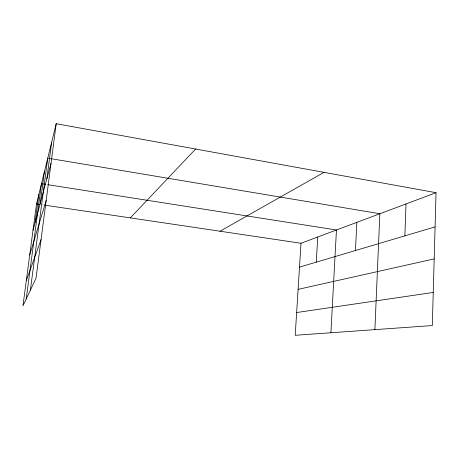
<?xml version="1.0" encoding="UTF-8"?>
<svg xmlns="http://www.w3.org/2000/svg" width="459" height="459" viewBox="0 0 459 459"><rect width="100%" height="100%" fill="white"/><g stroke="black" fill="none" stroke-linecap="round" stroke-linejoin="round"><path stroke-width="0.34" stroke-dasharray="2.29 1.72" d="M42.136 204.771L43.542 204.984"/><path stroke-width="0.69" d="M436.05 192.7L432.303 325.563L295.212 335.288L301.006 243.259L436.05 192.7L56.205 123.712L36.513 203.939L22.95 305.878L36.02 278.234L56.205 123.712M404.867 235.857L406.014 203.945M374.888 329.637L379.845 213.739L47.753 158.143L30.369 290.191M355.467 250.516L356.838 222.357M330.91 332.752L336.453 229.988L47.782 184.684M316.268 262.152L317.748 236.993M40.208 203.532L44.403 171.804M46.847 178.872L51.643 142.307M35.131 222.42L38.843 194.45M26.215 298.975L41.482 183.698L45.682 184.357M33.002 230.326L51.035 163.295M29.726 254.934L46.181 200.463M26.312 280.615L41.075 239.535M130.333 217.887L195.614 149.032M220.022 231.221L324.002 172.349M299.503 267.132L435.086 226.889M298.103 289.359L434.18 258.899M296.646 312.533L433.233 292.446M36.513 203.939L40.025 204.462M44.948 205.19L301.006 243.259"/></g></svg>
